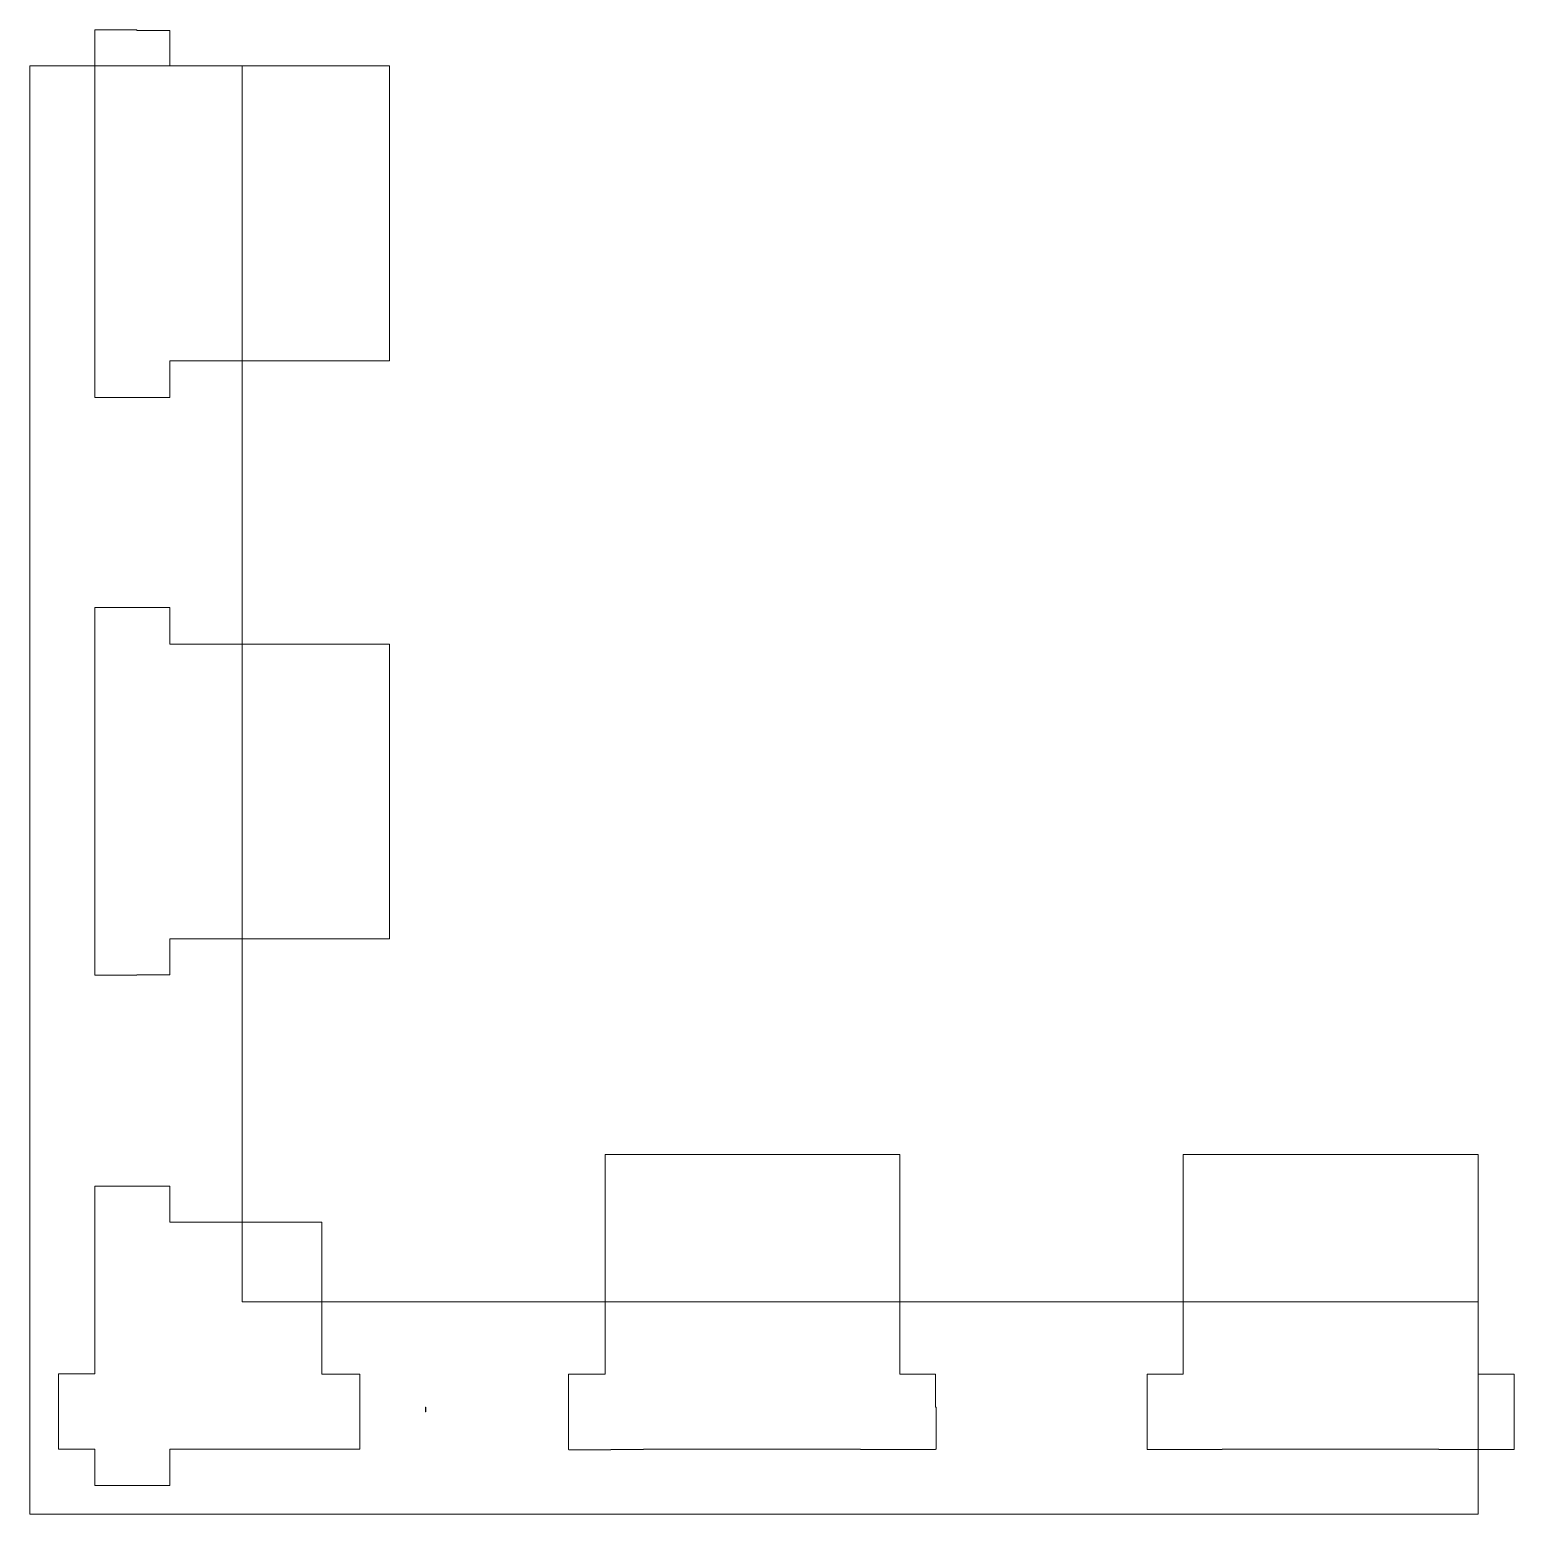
# Model space of a CAD drawing. Header units: inches. Extents: x 0.18 to 5.32, y 0.23 to 5.37.
import ezdxf

# ---------------------------------------------------------------- set-up
doc = ezdxf.new("R2010")
doc.units = ezdxf.units.IN
doc.header["$MEASUREMENT"] = 0
doc.layers.add('None', color=7, linetype='Continuous', lineweight=5)

msp = doc.modelspace()

# ---------------------------------------------------------------- linework, layer by layer
at = {"layer": 'None', "color": 7, "linetype": 'Continuous', "lineweight": 5, "flags": 128}
for points in [[(0.6695, 4.096), (0.4095, 4.096), (0.4095, 4.0988), (0.4093, 4.0988), (0.4093, 5.3687), (0.5543, 5.3687), (0.5543, 5.3659), (0.6695, 5.3659), (0.6695, 5.2438), (1.4293, 5.2438), (1.4293, 4.2237), (0.6695, 4.2237)], [(5.1943, 0.9688), (5.1943, 0.2338), (0.1843, 0.2338), (0.1843, 5.2438), (0.9193, 5.2438), (0.9193, 0.9688)], [(0.6695, 2.2237), (0.6695, 2.1), (0.5543, 2.1), (0.5543, 2.0987), (0.4093, 2.0987), (0.4093, 3.3687), (0.4095, 3.3687), (0.4095, 3.3698), (0.6695, 3.3698), (0.6695, 3.2437), (1.4293, 3.2437), (1.4293, 2.2237)], [(3.3176, 0.458), (3.0576, 0.458), (3.0576, 0.4587), (2.3078, 0.4587), (2.3078, 0.458), (2.1943, 0.458), (2.1943, 0.4573), (2.0493, 0.4573), (2.0493, 0.458), (2.0478, 0.458), (2.0478, 0.718), (2.1743, 0.718), (2.1743, 1.4788), (3.1943, 1.4788), (3.1943, 0.718), (3.3176, 0.718), (3.3176, 0.6038), (3.3193, 0.6038), (3.3193, 0.4587), (3.3176, 0.4587)], [(5.3188, 0.458), (5.0588, 0.458), (5.0588, 0.4587), (4.309, 0.4587), (4.309, 0.458), (4.049, 0.458), (4.049, 0.718), (4.1743, 0.718), (4.1743, 1.4788), (5.1943, 1.4788), (5.1943, 0.718), (5.3188, 0.718), (5.3188, 0.6038), (5.3193, 0.6038), (5.3193, 0.4587), (5.3188, 0.4587)], [(0.6695, 0.4587), (0.6695, 0.3339), (0.5543, 0.3339), (0.5543, 0.3338), (0.4093, 0.3338), (0.4093, 0.4587), (0.2843, 0.4587), (0.2843, 0.46), (0.2839, 0.46), (0.2839, 0.72), (0.4093, 0.72), (0.4093, 1.3687), (0.6695, 1.3687), (0.6695, 1.2437), (1.1943, 1.2437), (1.1943, 0.7188), (1.3264, 0.7188), (1.3264, 0.4587)], [(1.5537, 0.6038), (1.5543, 0.6038), (1.5543, 0.5881), (1.5537, 0.5881)]]:
    msp.add_lwpolyline(points, close=True, dxfattribs=at)

doc.saveas('drawing.dxf')
